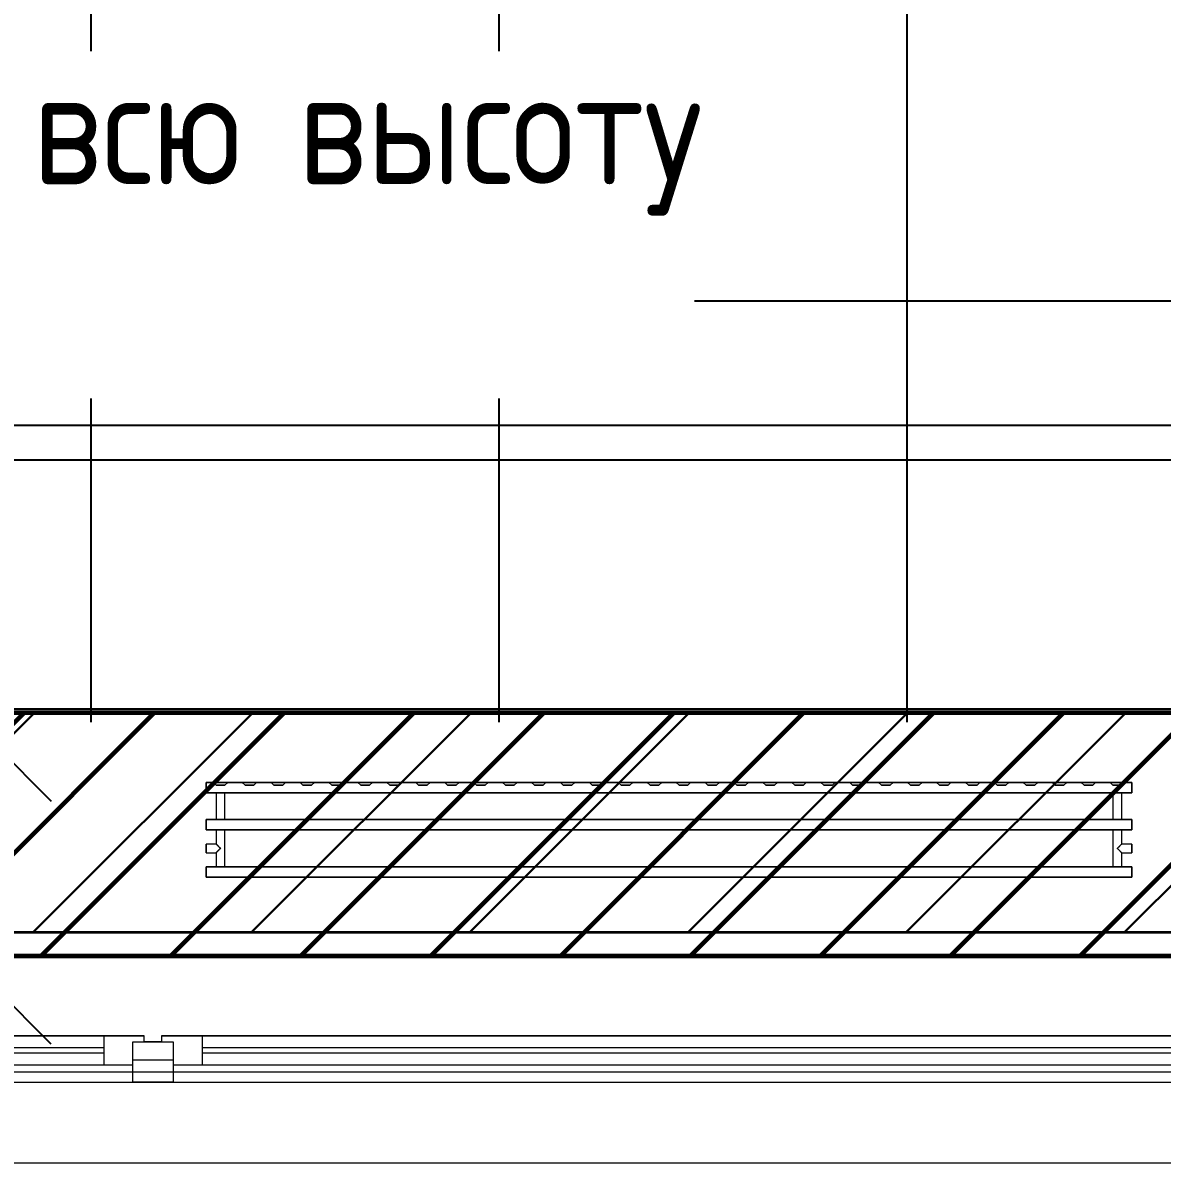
# Model space of a CAD drawing. Header units: millimetres. Extents: x -213911 to 415037, y -3642 to 107391.
# Drawn here: x 30915 to 32884, y -394 to 1576 of the extents above; entities that cross this region are included whole.
import ezdxf

# ---------------------------------------------------------------- set-up
doc = ezdxf.new("R2010")
doc.units = ezdxf.units.MM
for name, color, linetype, lineweight in [('1)CF2', 3, 'Continuous', 30), ('5.5) Перег WD5', 3, 'Continuous', 40), ('7.7) CF4 монтаж НЗ', 134, 'Continuous', 60), ('A-GLAZ', 7, 'Continuous', 9), ('A-GLAZ-1', 7, 'Continuous', 5), ('A-WALL', 7, 'Continuous', 5), ('I-WALL', 7, 'Continuous', 5)]:
    doc.layers.add(name, color=color, linetype=linetype, lineweight=lineweight)
doc.layers.add('3) CF4 монтаж', color=104, linetype='Continuous')
doc.layers.add('M-EQPM-1', color=7, linetype='Continuous', lineweight=9, true_color=0xb2b2b2)
doc.styles.add('GOST Common_1', font='', dxfattribs={"width": 0.9, "height": 250})
doc.styles.add('ISOCPEUR_1', font='isocpeur.ttf', dxfattribs={"height": 350})
doc.styles.add('ISOCPEUR_4', font='isocpeur.ttf', dxfattribs={"width": 0.9, "height": 1000})
doc.styles.get('GOST Common_1').set_extended_font_data('GOST Common')
doc.dimstyles.new('ISO-2_0_0_9К_Средний_округл2', dxfattribs={"dimscale": 304.8, "dimtxt": 199.196235, "dimasz": 0.492126, "dimexe": 0.393701, "dimexo": 0, "dimgap": 0, "dimtad": 1, "dimdec": 0, "dimrnd": 10, "dimzin": 0, "dimdsep": 46, "dimtxsty": 'ISOCPEUR_1', "dimblk1": 'OBLIQUE', "dimblk2": 'OBLIQUE', "dimsah": 1, "dimcen": 0.09, "dimdle": 0.393701, "dimazin": 0, "dimtfac": 1, "dimtdec": 4, "dimtix": 1, "dimtmove": 0, "dimatfit": 3, "dimfxl": 1, "dimtvp": 1, "dimtolj": 1, "dimtzin": 0, "dimarcsym": 2})
doc.dimstyles.new('ISO-2_0_0_9К_Средний_округл2_1', dxfattribs={"dimscale": 304.8, "dimtxt": 995.981176, "dimasz": 2.46063, "dimexe": 1.968504, "dimexo": 0, "dimgap": 0, "dimtad": 1, "dimdec": 0, "dimrnd": 10, "dimzin": 0, "dimdsep": 46, "dimtxsty": 'ISOCPEUR_4', "dimblk1": 'OBLIQUE', "dimblk2": 'OBLIQUE', "dimsah": 1, "dimcen": 0.09, "dimdle": 1.968504, "dimazin": 0, "dimtfac": 1, "dimtdec": 4, "dimtix": 1, "dimtmove": 0, "dimatfit": 3, "dimfxl": 1, "dimtvp": 1, "dimtolj": 1, "dimtzin": 0, "dimarcsym": 2})

# ---------------------------------------------------------------- blocks, each defined once
blk = doc.blocks.new('120_Окно_СКБ_2Ст - 120_Окно_СКБ_2Ст 2800х2500_створка_-22445922-Объем проектирования 1 этажа')
at = {"layer": 'A-GLAZ'}
for p, q in [((-1400, -127), (-1400, -57)), ((-1400, -57), (-1330, -57)), ((-1330, -57), (-1330, -127)), ((500, -127), (500, -57)), ((500, -57), (570, -57)), ((570, -57), (570, -127)), ((1330, -127), (1330, -57)), ((1330, -57), (1400, -57)), ((1400, -57), (1400, -127)), ((500, -87), (-1330, -87)), ((-1330, -87), (-1330, -127)), ((-1280, -137), (-1280, -87)), ((450, -137), (450, -87)), ((500, -127), (500, -87)), ((1330, -87), (570, -87)), ((570, -87), (570, -127)), ((620, -137), (620, -87)), ((1280, -137), (1280, -87)), ((1330, -127), (1330, -87)), ((-1330, -127), (-1400, -127)), ((-1330, -127), (-1350, -127)), ((-1350, -127), (-1350, -137)), ((-1350, -137), (520, -137)), ((520, -137), (-1350, -137)), ((570, -127), (500, -127)), ((520, -127), (500, -127)), ((520, -137), (520, -127)), ((570, -127), (550, -127)), ((550, -127), (550, -137)), ((550, -137), (1350, -137)), ((1350, -137), (550, -137)), ((1400, -127), (1330, -127)), ((1350, -127), (1330, -127)), ((1350, -137), (1350, -127))]:
    blk.add_line(p, q, dxfattribs=at)
at = {"layer": 'A-GLAZ-1'}
for p, q in [((1400, -57), (-1400, -57)), ((-1280, -107), (450, -107)), ((450, -117), (-1280, -117)), ((620, -107), (1280, -107)), ((1280, -117), (620, -117)), ((-1380, -127), (-1350, -127)), ((520, -127), (550, -127)), ((1350, -127), (1380, -127))]:
    blk.add_line(p, q, dxfattribs=at)
blk = doc.blocks.new('radiator_prado_classic_z_tip_30_po exemplyaru - Classic Z Тип 30-500-V216-Объем проектирования 1 этажа')
at = {"layer": 'M-EQPM-1'}
for p, q in [((0, 228), (0, 210)), ((1600, 228), (0, 228)), ((0, 210), (0, 228)), ((0, 228), (12.5, 228)), ((12.5, 228), (37.5, 228)), ((37.5, 228), (12.5, 228)), ((12.5, 228), (37.5, 228)), ((12.5, 228), (17.5, 223)), ((12.5, 228), (17.5, 223)), ((32.5, 223), (17.5, 223)), ((17.5, 223), (32.5, 223)), ((32.5, 223), (37.5, 228)), ((37.5, 228), (32.5, 223)), ((37.5, 228), (62.5, 228)), ((62.5, 228), (87.5, 228)), ((87.5, 228), (62.5, 228)), ((62.5, 228), (87.5, 228)), ((62.5, 228), (67.5, 223)), ((62.5, 228), (67.5, 223)), ((82.5, 223), (67.5, 223)), ((67.5, 223), (82.5, 223)), ((82.5, 223), (87.5, 228)), ((87.5, 228), (82.5, 223)), ((87.5, 228), (112.5, 228)), ((112.5, 228), (137.5, 228)), ((137.5, 228), (112.5, 228)), ((112.5, 228), (137.5, 228)), ((112.5, 228), (117.5, 223)), ((112.5, 228), (117.5, 223)), ((132.5, 223), (117.5, 223)), ((117.5, 223), (132.5, 223)), ((132.5, 223), (137.5, 228)), ((137.5, 228), (132.5, 223)), ((137.5, 228), (162.5, 228)), ((162.5, 228), (187.5, 228)), ((187.5, 228), (162.5, 228)), ((162.5, 228), (187.5, 228)), ((162.5, 228), (167.5, 223)), ((162.5, 228), (167.5, 223)), ((182.5, 223), (167.5, 223)), ((167.5, 223), (182.5, 223)), ((182.5, 223), (187.5, 228)), ((187.5, 228), (182.5, 223)), ((187.5, 228), (212.5, 228)), ((212.5, 228), (237.5, 228)), ((237.5, 228), (212.5, 228)), ((212.5, 228), (237.5, 228)), ((212.5, 228), (217.5, 223)), ((212.5, 228), (217.5, 223)), ((232.5, 223), (217.5, 223)), ((217.5, 223), (232.5, 223)), ((232.5, 223), (237.5, 228)), ((237.5, 228), (232.5, 223)), ((237.5, 228), (262.5, 228)), ((262.5, 228), (287.5, 228)), ((287.5, 228), (262.5, 228)), ((262.5, 228), (287.5, 228)), ((262.5, 228), (267.5, 223)), ((262.5, 228), (267.5, 223)), ((282.5, 223), (267.5, 223)), ((267.5, 223), (282.5, 223)), ((282.5, 223), (287.5, 228)), ((287.5, 228), (282.5, 223)), ((287.5, 228), (312.5, 228)), ((312.5, 228), (337.5, 228)), ((337.5, 228), (312.5, 228)), ((312.5, 228), (337.5, 228)), ((312.5, 228), (317.5, 223)), ((312.5, 228), (317.5, 223)), ((332.5, 223), (317.5, 223)), ((317.5, 223), (332.5, 223)), ((332.5, 223), (337.5, 228)), ((337.5, 228), (332.5, 223)), ((337.5, 228), (362.5, 228)), ((362.5, 228), (387.5, 228)), ((387.5, 228), (362.5, 228)), ((362.5, 228), (387.5, 228)), ((362.5, 228), (367.5, 223)), ((362.5, 228), (367.5, 223)), ((382.5, 223), (367.5, 223)), ((367.5, 223), (382.5, 223)), ((382.5, 223), (387.5, 228)), ((387.5, 228), (382.5, 223)), ((387.5, 228), (412.5, 228)), ((412.5, 228), (437.5, 228)), ((437.5, 228), (412.5, 228)), ((412.5, 228), (437.5, 228)), ((412.5, 228), (417.5, 223)), ((412.5, 228), (417.5, 223)), ((432.5, 223), (417.5, 223)), ((417.5, 223), (432.5, 223)), ((432.5, 223), (437.5, 228)), ((437.5, 228), (432.5, 223)), ((437.5, 228), (462.5, 228)), ((462.5, 228), (487.5, 228)), ((487.5, 228), (462.5, 228)), ((462.5, 228), (487.5, 228)), ((462.5, 228), (467.5, 223)), ((462.5, 228), (467.5, 223)), ((482.5, 223), (467.5, 223)), ((467.5, 223), (482.5, 223)), ((482.5, 223), (487.5, 228)), ((487.5, 228), (482.5, 223)), ((488, 228), (512.5, 228)), ((512.5, 228), (537.5, 228)), ((537.5, 228), (512.5, 228)), ((512.5, 228), (537.5, 228)), ((512.5, 228), (517.5, 223)), ((512.5, 228), (517.5, 223)), ((532.5, 223), (517.5, 223)), ((517.5, 223), (532.5, 223)), ((532.5, 223), (537.5, 228)), ((537.5, 228), (532.5, 223)), ((537.5, 228), (562.5, 228)), ((562.5, 228), (587.5, 228)), ((587.5, 228), (562.5, 228)), ((562.5, 228), (587.5, 228)), ((562.5, 228), (567.5, 223)), ((562.5, 228), (567.5, 223)), ((582.5, 223), (567.5, 223)), ((567.5, 223), (582.5, 223)), ((582.5, 223), (587.5, 228)), ((587.5, 228), (582.5, 223)), ((587.5, 228), (612.5, 228)), ((612.5, 228), (637.5, 228)), ((637.5, 228), (612.5, 228)), ((612.5, 228), (637.5, 228)), ((612.5, 228), (617.5, 223)), ((612.5, 228), (617.5, 223)), ((632.5, 223), (617.5, 223)), ((617.5, 223), (632.5, 223)), ((632.5, 223), (637.5, 228)), ((637.5, 228), (632.5, 223)), ((637.5, 228), (662.5, 228)), ((662.5, 228), (687.5, 228)), ((687.5, 228), (662.5, 228)), ((662.5, 228), (687.5, 228)), ((662.5, 228), (667.5, 223)), ((662.5, 228), (667.5, 223)), ((682.5, 223), (667.5, 223)), ((667.5, 223), (682.5, 223)), ((682.5, 223), (687.5, 228)), ((687.5, 228), (682.5, 223)), ((687.5, 228), (712.5, 228)), ((712.5, 228), (737.5, 228)), ((737.5, 228), (712.5, 228)), ((712.5, 228), (737.5, 228)), ((712.5, 228), (717.5, 223)), ((712.5, 228), (717.5, 223)), ((732.5, 223), (717.5, 223)), ((717.5, 223), (732.5, 223)), ((732.5, 223), (737.5, 228)), ((737.5, 228), (732.5, 223)), ((737.5, 228), (762.5, 228)), ((762.5, 228), (787.5, 228)), ((787.5, 228), (762.5, 228)), ((762.5, 228), (787.5, 228)), ((762.5, 228), (767.5, 223)), ((762.5, 228), (767.5, 223)), ((782.5, 223), (767.5, 223)), ((767.5, 223), (782.5, 223)), ((782.5, 223), (787.5, 228)), ((787.5, 228), (782.5, 223)), ((787.5, 228), (812.5, 228)), ((812.5, 228), (837.5, 228)), ((837.5, 228), (812.5, 228)), ((812.5, 228), (837.5, 228)), ((812.5, 228), (817.5, 223)), ((812.5, 228), (817.5, 223)), ((832.5, 223), (817.5, 223)), ((817.5, 223), (832.5, 223)), ((832.5, 223), (837.5, 228)), ((837.5, 228), (832.5, 223)), ((837.5, 228), (862.5, 228)), ((862.5, 228), (887.5, 228)), ((887.5, 228), (862.5, 228)), ((862.5, 228), (887.5, 228)), ((862.5, 228), (867.5, 223)), ((862.5, 228), (867.5, 223)), ((882.5, 223), (867.5, 223)), ((867.5, 223), (882.5, 223)), ((882.5, 223), (887.5, 228)), ((887.5, 228), (882.5, 223)), ((887.5, 228), (912.5, 228)), ((912.5, 228), (937.5, 228)), ((937.5, 228), (912.5, 228)), ((912.5, 228), (937.5, 228)), ((912.5, 228), (917.5, 223)), ((912.5, 228), (917.5, 223)), ((932.5, 223), (917.5, 223)), ((917.5, 223), (932.5, 223)), ((932.5, 223), (937.5, 228)), ((937.5, 228), (932.5, 223)), ((937.5, 228), (962.5, 228)), ((962.5, 228), (987.5, 228)), ((987.5, 228), (962.5, 228)), ((962.5, 228), (987.5, 228)), ((962.5, 228), (967.5, 223)), ((962.5, 228), (967.5, 223)), ((982.5, 223), (967.5, 223)), ((967.5, 223), (982.5, 223)), ((982.5, 223), (987.5, 228)), ((987.5, 228), (982.5, 223)), ((987.5, 228), (1012.5, 228)), ((1012.5, 228), (1037.5, 228)), ((1037.5, 228), (1012.5, 228)), ((1012.5, 228), (1037.5, 228)), ((1012.5, 228), (1017.5, 223)), ((1012.5, 228), (1017.5, 223)), ((1032.5, 223), (1017.5, 223)), ((1017.5, 223), (1032.5, 223)), ((1032.5, 223), (1037.5, 228)), ((1037.5, 228), (1032.5, 223)), ((1037.5, 228), (1062.5, 228)), ((1062.5, 228), (1087.5, 228)), ((1087.5, 228), (1062.5, 228)), ((1062.5, 228), (1087.5, 228)), ((1062.5, 228), (1067.5, 223)), ((1062.5, 228), (1067.5, 223)), ((1082.5, 223), (1067.5, 223)), ((1067.5, 223), (1082.5, 223)), ((1082.5, 223), (1087.5, 228)), ((1087.5, 228), (1082.5, 223)), ((1087.5, 228), (1112.5, 228)), ((1112.5, 228), (1137.5, 228)), ((1137.5, 228), (1112.5, 228)), ((1112.5, 228), (1137.5, 228)), ((1112.5, 228), (1117.5, 223)), ((1112.5, 228), (1117.5, 223)), ((1132.5, 223), (1117.5, 223)), ((1117.5, 223), (1132.5, 223)), ((1132.5, 223), (1137.5, 228)), ((1137.5, 228), (1132.5, 223)), ((1137.5, 228), (1162.5, 228)), ((1162.5, 228), (1187.5, 228)), ((1187.5, 228), (1162.5, 228)), ((1162.5, 228), (1187.5, 228)), ((1162.5, 228), (1167.5, 223)), ((1162.5, 228), (1167.5, 223)), ((1182.5, 223), (1167.5, 223)), ((1167.5, 223), (1182.5, 223)), ((1182.5, 223), (1187.5, 228)), ((1187.5, 228), (1182.5, 223)), ((1187.5, 228), (1212.5, 228)), ((1212.5, 228), (1237.5, 228)), ((1237.5, 228), (1212.5, 228)), ((1212.5, 228), (1237.5, 228)), ((1212.5, 228), (1217.5, 223)), ((1212.5, 228), (1217.5, 223)), ((1232.5, 223), (1217.5, 223)), ((1217.5, 223), (1232.5, 223)), ((1232.5, 223), (1237.5, 228)), ((1237.5, 228), (1232.5, 223)), ((1237.5, 228), (1262.5, 228)), ((1262.5, 228), (1287.5, 228)), ((1287.5, 228), (1262.5, 228)), ((1262.5, 228), (1287.5, 228)), ((1262.5, 228), (1267.5, 223)), ((1262.5, 228), (1267.5, 223)), ((1282.5, 223), (1267.5, 223)), ((1267.5, 223), (1282.5, 223)), ((1282.5, 223), (1287.5, 228)), ((1287.5, 228), (1282.5, 223)), ((1287.5, 228), (1312.5, 228)), ((1312.5, 228), (1337.5, 228)), ((1337.5, 228), (1312.5, 228)), ((1312.5, 228), (1337.5, 228)), ((1312.5, 228), (1317.5, 223)), ((1312.5, 228), (1317.5, 223)), ((1332.5, 223), (1317.5, 223)), ((1317.5, 223), (1332.5, 223)), ((1332.5, 223), (1337.5, 228)), ((1337.5, 228), (1332.5, 223)), ((1337.5, 228), (1362.5, 228)), ((1362.5, 228), (1387.5, 228)), ((1387.5, 228), (1362.5, 228)), ((1362.5, 228), (1387.5, 228)), ((1362.5, 228), (1367.5, 223)), ((1362.5, 228), (1367.5, 223)), ((1382.5, 223), (1367.5, 223)), ((1367.5, 223), (1382.5, 223)), ((1382.5, 223), (1387.5, 228)), ((1387.5, 228), (1382.5, 223)), ((1387.5, 228), (1412.5, 228)), ((1412.5, 228), (1437.5, 228)), ((1437.5, 228), (1412.5, 228)), ((1412.5, 228), (1437.5, 228)), ((1412.5, 228), (1417.5, 223)), ((1412.5, 228), (1417.5, 223)), ((1432.5, 223), (1417.5, 223)), ((1417.5, 223), (1432.5, 223)), ((1432.5, 223), (1437.5, 228)), ((1437.5, 228), (1432.5, 223)), ((1437.5, 228), (1462.5, 228)), ((1462.5, 228), (1487.5, 228)), ((1487.5, 228), (1462.5, 228)), ((1462.5, 228), (1487.5, 228)), ((1462.5, 228), (1467.5, 223)), ((1462.5, 228), (1467.5, 223)), ((1482.5, 223), (1467.5, 223)), ((1467.5, 223), (1482.5, 223)), ((1482.5, 223), (1487.5, 228)), ((1487.5, 228), (1482.5, 223)), ((1487.5, 228), (1512.5, 228)), ((1512.5, 228), (1537.5, 228)), ((1537.5, 228), (1512.5, 228)), ((1512.5, 228), (1537.5, 228)), ((1512.5, 228), (1517.5, 223)), ((1512.5, 228), (1517.5, 223)), ((1532.5, 223), (1517.5, 223)), ((1517.5, 223), (1532.5, 223)), ((1532.5, 223), (1537.5, 228)), ((1537.5, 228), (1532.5, 223)), ((1537.5, 228), (1562.5, 228)), ((1562.5, 228), (1587.5, 228)), ((1587.5, 228), (1562.5, 228)), ((1562.5, 228), (1587.5, 228)), ((1562.5, 228), (1567.5, 223)), ((1562.5, 228), (1567.5, 223)), ((1582.5, 223), (1567.5, 223)), ((1567.5, 223), (1582.5, 223)), ((1582.5, 223), (1587.5, 228)), ((1587.5, 228), (1582.5, 223)), ((1587.5, 228), (1600, 228)), ((1600, 210), (1600, 228)), ((1600, 228), (1600, 210)), ((0, 210), (1600, 210)), ((17.8, 210), (0, 210)), ((17.5, 210), (17.5, 164)), ((17.5, 210), (17.5, 164)), ((17.8, 210), (17.5, 210)), ((17.5, 210), (17.8, 210)), ((17.8, 210), (17.5, 210)), ((17.5, 210), (32.5, 210)), ((32.2, 210), (17.8, 210)), ((17.8, 210), (32.2, 210)), ((32.2, 210), (17.8, 210)), ((32.5, 210), (32.2, 210)), ((32.2, 210), (32.5, 210)), ((32.5, 210), (32.2, 210)), ((1567.8, 210), (32.2, 210)), ((32.5, 164), (32.5, 210)), ((32.5, 164), (32.5, 210)), ((1567.5, 210), (1567.5, 164)), ((1567.5, 210), (1567.5, 164)), ((1567.8, 210), (1567.5, 210)), ((1567.5, 210), (1582.5, 210)), ((1567.8, 210), (1567.5, 210)), ((1567.5, 210), (1567.8, 210)), ((1582.2, 210), (1567.8, 210)), ((1582.2, 210), (1567.8, 210)), ((1567.8, 210), (1582.2, 210)), ((1582.5, 210), (1582.2, 210)), ((1582.5, 210), (1582.2, 210)), ((1582.2, 210), (1582.5, 210)), ((1600, 210), (1582.2, 210)), ((1582.5, 164), (1582.5, 210)), ((1582.5, 164), (1582.5, 210)), ((1600, 164), (0, 164)), ((0, 164), (0, 146)), ((0, 146), (0, 164)), ((0, 164), (17.8, 164)), ((17.8, 164), (17.5, 164)), ((17.5, 164), (17.8, 164)), ((17.8, 164), (17.5, 164)), ((17.5, 164), (32.5, 164)), ((32.2, 164), (17.8, 164)), ((17.8, 164), (32.2, 164)), ((32.2, 164), (17.8, 164)), ((32.5, 164), (32.2, 164)), ((32.2, 164), (32.5, 164)), ((32.5, 164), (32.2, 164)), ((32.2, 164), (1567.8, 164)), ((1567.8, 164), (1567.5, 164)), ((1567.5, 164), (1582.5, 164)), ((1567.8, 164), (1567.5, 164)), ((1567.5, 164), (1567.8, 164)), ((1582.2, 164), (1567.8, 164)), ((1582.2, 164), (1567.8, 164)), ((1567.8, 164), (1582.2, 164)), ((1582.5, 164), (1582.2, 164)), ((1582.5, 164), (1582.2, 164)), ((1582.2, 164), (1582.5, 164)), ((1582.2, 164), (1600, 164)), ((1600, 146), (1600, 164)), ((1600, 164), (1600, 146)), ((0, 146), (1600, 146)), ((18.5, 146), (0, 146)), ((17.5, 146), (17.5, 121.5)), ((17.5, 146), (17.5, 121.5)), ((17.5, 146), (18.5, 146)), ((18.5, 146), (17.5, 146)), ((17.5, 146), (18.5, 146)), ((32.5, 146), (17.5, 146)), ((18.5, 146), (32.2, 146)), ((32.2, 146), (18.5, 146)), ((18.5, 146), (32.2, 146)), ((32.2, 146), (32.5, 146)), ((32.5, 146), (32.2, 146)), ((32.2, 146), (32.5, 146)), ((1567.8, 146), (32.2, 146)), ((32.5, 82), (32.5, 146)), ((32.5, 82), (32.5, 146)), ((1567.5, 146), (1567.5, 82)), ((1567.5, 146), (1567.5, 82)), ((1567.5, 146), (1567.8, 146)), ((1582.5, 146), (1567.5, 146)), ((1567.5, 146), (1567.8, 146)), ((1567.8, 146), (1567.5, 146)), ((1567.8, 146), (1581.5, 146)), ((1567.8, 146), (1581.5, 146)), ((1581.5, 146), (1567.8, 146)), ((1581.5, 146), (1582.5, 146)), ((1581.5, 146), (1582.5, 146)), ((1582.5, 146), (1581.5, 146)), ((1600, 146), (1581.5, 146)), ((1582.5, 121.5), (1582.5, 146)), ((1582.5, 121.5), (1582.5, 146)), ((17.5, 121.5), (0, 121.5)), ((17.5, 121.5), (0, 121.5)), ((0, 121.5), (0, 120.5)), ((0, 106.5), (0, 121.5)), ((0, 120.5), (0, 107.5)), ((0, 120.5), (0, 119.3)), ((0, 114), (0, 120.5)), ((0, 120.5), (0, 120.5)), ((0, 119.3), (0, 117.8)), ((1600, 121.5), (1582.5, 121.5)), ((1600, 121.5), (1582.5, 121.5)), ((1600, 121.5), (1600, 106.5)), ((1600, 120.5), (1600, 121.5)), ((1600, 121.5), (1600, 120.5)), ((1600, 120.5), (1600, 121.5)), ((1600, 107.5), (1600, 120.5)), ((1600, 120.5), (1600, 107.5)), ((1600, 107.5), (1600, 120.5)), ((0, 117.8), (0, 114)), ((0, 114), (0, 110.3)), ((0, 107.5), (0, 114)), ((0, 110.3), (0, 108.7)), ((0, 108.7), (0, 107.5)), ((0, 107.5), (0, 106.5)), ((0, 107.5), (0, 107.5)), ((0, 106.5), (17.5, 106.5)), ((0, 106.5), (17.5, 106.5)), ((17.5, 106.5), (17.5, 82)), ((17.5, 106.5), (17.5, 82)), ((1582.5, 82), (1582.5, 106.5)), ((1582.5, 106.5), (1600, 106.5)), ((1582.5, 82), (1582.5, 106.5)), ((1582.5, 106.5), (1600, 106.5)), ((1600, 106.5), (1600, 107.5)), ((1600, 107.5), (1600, 106.5)), ((1600, 106.5), (1600, 107.5)), ((1600, 82), (0, 82)), ((0, 82), (0, 64)), ((0, 64), (0, 82)), ((0, 82), (18.5, 82)), ((17.8, 82), (17.5, 82)), ((17.5, 82), (17.8, 82)), ((18.5, 82), (17.5, 82)), ((17.5, 82), (32.5, 82)), ((18.5, 82), (17.8, 82)), ((17.8, 82), (18.5, 82)), ((32.2, 82), (18.5, 82)), ((18.5, 82), (32.2, 82)), ((32.2, 82), (18.5, 82)), ((32.5, 82), (32.2, 82)), ((32.2, 82), (32.5, 82)), ((32.5, 82), (32.2, 82)), ((32.2, 82), (1567.8, 82)), ((1567.8, 82), (1567.5, 82)), ((1567.5, 82), (1582.5, 82)), ((1567.8, 82), (1567.5, 82)), ((1567.5, 82), (1567.8, 82)), ((1581.5, 82), (1567.8, 82)), ((1581.5, 82), (1567.8, 82)), ((1567.8, 82), (1581.5, 82)), ((1582.5, 82), (1581.5, 82)), ((1582.5, 82), (1581.5, 82)), ((1581.5, 82), (1582.5, 82)), ((1581.5, 82), (1600, 82)), ((1600, 64), (1600, 82)), ((1600, 82), (1600, 64)), ((1600, 64), (0, 64)), ((0, 64), (1600, 64))]:
    blk.add_line(p, q, dxfattribs=at)
for points, knots in [([(18.5, 120.5), (18.4, 120.6), (18.3, 120.7), (18.1, 120.9), (17.9, 121.1), (17.8, 121.2), (17.7, 121.3), (17.5, 121.5), (17.5, 121.5), (17.5, 121.5)], [0.7142857, 0.7142857, 0.7142857, 0.7142857, 0.75, 0.7857143, 0.8214286, 0.8571429, 0.8928571, 0.9285714, 1, 1, 1, 1]), ([(17.5, 121.5), (17.5, 121.5), (17.5, 121.5), (17.7, 121.3), (17.8, 121.2), (17.9, 121.1), (18.1, 120.9), (18.3, 120.7), (18.4, 120.6), (18.5, 120.5)], [0, 0, 0, 0, 0.0714286, 0.1071429, 0.1428571, 0.1785714, 0.2142857, 0.25, 0.2857143, 0.2857143, 0.2857143, 0.2857143]), ([(17.5, 121.5), (17.5, 121.5), (17.5, 121.5), (17.7, 121.3), (17.8, 121.2), (17.9, 121.1), (18.1, 120.9), (18.3, 120.7), (18.4, 120.6), (18.5, 120.5)], [0, 0, 0, 0, 0.0714286, 0.1071429, 0.1428571, 0.1785714, 0.2142857, 0.25, 0.2857143, 0.2857143, 0.2857143, 0.2857143]), ([(25, 114), (24.5, 114.5), (23.6, 115.4), (22.4, 116.6), (21.6, 117.4), (21.1, 117.9), (20.8, 118.2), (20.5, 118.5), (20.2, 118.8), (19.8, 119.1), (19.6, 119.4), (19.3, 119.7), (19, 120), (18.7, 120.3), (18.5, 120.5), (18.3, 120.7), (18.1, 120.9), (17.9, 121.1), (17.8, 121.2), (17.7, 121.3), (17.5, 121.5), (17.5, 121.5), (17.5, 121.5)], [0, 0, 0, 0, 0.142857, 0.285714, 0.357143, 0.392857, 0.428571, 0.464286, 0.5, 0.535714, 0.571429, 0.607143, 0.642857, 0.678571, 0.714286, 0.75, 0.785714, 0.821429, 0.857143, 0.892857, 0.928571, 1, 1, 1, 1]), ([(22.1, 116.9), (21.9, 117.1), (21.6, 117.4), (21.1, 117.9), (20.8, 118.2), (20.5, 118.5), (20.2, 118.8), (19.9, 119.2), (19.7, 119.3), (19.6, 119.4)], [0.2857143, 0.2857143, 0.2857143, 0.2857143, 0.3571429, 0.3928571, 0.4285714, 0.4642857, 0.5, 0.5357143, 0.5714286, 0.5714286, 0.5714286, 0.5714286]), ([(19.6, 119.4), (19.7, 119.3), (19.9, 119.2), (20.3, 118.7), (20.7, 118.3), (21.1, 117.9), (21.6, 117.4), (21.9, 117.1), (22.1, 116.9)], [0.4285714, 0.4285714, 0.4285714, 0.4285714, 0.4642857, 0.5, 0.5714286, 0.6071429, 0.6428571, 0.7142857, 0.7142857, 0.7142857, 0.7142857]), ([(19.6, 119.4), (19.7, 119.3), (19.8, 119.1), (20.3, 118.7), (20.7, 118.3), (21.1, 117.9), (21.6, 117.4), (21.9, 117.1), (22.1, 116.9)], [0.4285714, 0.4285714, 0.4285714, 0.4285714, 0.4642857, 0.5, 0.5714286, 0.6071429, 0.6428571, 0.7142857, 0.7142857, 0.7142857, 0.7142857]), ([(1575, 114), (1575.5, 114.5), (1576.4, 115.4), (1577.6, 116.6), (1578.4, 117.4), (1578.9, 117.9), (1579.2, 118.2), (1579.5, 118.5), (1579.8, 118.8), (1580.1, 119.2), (1580.4, 119.4), (1580.7, 119.7), (1581, 120), (1581.3, 120.3), (1581.5, 120.5), (1581.7, 120.7), (1581.9, 120.9), (1582.1, 121.1), (1582.2, 121.2), (1582.3, 121.3), (1582.5, 121.5), (1582.5, 121.5), (1582.5, 121.5)], [0, 0, 0, 0, 0.142857, 0.285714, 0.357143, 0.392857, 0.428571, 0.464286, 0.5, 0.535714, 0.571429, 0.607143, 0.642857, 0.678571, 0.714286, 0.75, 0.785714, 0.821429, 0.857143, 0.892857, 0.928571, 1, 1, 1, 1]), ([(1580.4, 119.4), (1580.3, 119.3), (1580.1, 119.2), (1579.7, 118.7), (1579.3, 118.3), (1578.9, 117.9), (1578.4, 117.4), (1578.1, 117.1), (1577.9, 116.9)], [0.4285714, 0.4285714, 0.4285714, 0.4285714, 0.4642857, 0.5, 0.5714286, 0.6071429, 0.6428571, 0.7142857, 0.7142857, 0.7142857, 0.7142857]), ([(1580.4, 119.4), (1580.3, 119.3), (1580.1, 119.2), (1579.7, 118.7), (1579.3, 118.3), (1578.9, 117.9), (1578.4, 117.4), (1578.1, 117.1), (1577.9, 116.9)], [0.4285714, 0.4285714, 0.4285714, 0.4285714, 0.4642857, 0.5, 0.5714286, 0.6071429, 0.6428571, 0.7142857, 0.7142857, 0.7142857, 0.7142857]), ([(1577.9, 116.9), (1578.1, 117.1), (1578.4, 117.4), (1578.9, 117.9), (1579.2, 118.2), (1579.5, 118.5), (1579.8, 118.8), (1580.1, 119.2), (1580.3, 119.3), (1580.4, 119.4)], [0.2857143, 0.2857143, 0.2857143, 0.2857143, 0.3571429, 0.3928571, 0.4285714, 0.4642857, 0.5, 0.5357143, 0.5714286, 0.5714286, 0.5714286, 0.5714286]), ([(1582.5, 121.5), (1582.5, 121.5), (1582.5, 121.5), (1582.3, 121.3), (1582.2, 121.2), (1582.1, 121.1), (1581.9, 120.9), (1581.7, 120.7), (1581.6, 120.6), (1581.5, 120.5)], [0, 0, 0, 0, 0.0714286, 0.1071429, 0.1428571, 0.1785714, 0.2142857, 0.25, 0.2857143, 0.2857143, 0.2857143, 0.2857143]), ([(1582.5, 121.5), (1582.5, 121.5), (1582.5, 121.5), (1582.3, 121.3), (1582.2, 121.2), (1582.1, 121.1), (1581.9, 120.9), (1581.7, 120.7), (1581.6, 120.6), (1581.5, 120.5)], [0, 0, 0, 0, 0.0714286, 0.1071429, 0.1428571, 0.1785714, 0.2142857, 0.25, 0.2857143, 0.2857143, 0.2857143, 0.2857143]), ([(1581.5, 120.5), (1581.6, 120.6), (1581.7, 120.7), (1581.9, 120.9), (1582.1, 121.1), (1582.2, 121.2), (1582.3, 121.3), (1582.5, 121.5), (1582.5, 121.5), (1582.5, 121.5)], [0.7142857, 0.7142857, 0.7142857, 0.7142857, 0.75, 0.7857143, 0.8214286, 0.8571429, 0.8928571, 0.9285714, 1, 1, 1, 1]), ([(17.5, 106.5), (17.5, 106.5), (17.5, 106.5), (17.7, 106.7), (17.8, 106.8), (17.9, 106.9), (18.1, 107.1), (18.3, 107.3), (18.5, 107.5), (18.7, 107.7), (19, 108), (19.3, 108.3), (19.6, 108.6), (19.8, 108.9), (20.3, 109.3), (20.7, 109.7), (21.1, 110.1), (21.6, 110.6), (22.4, 111.4), (23.6, 112.6), (24.5, 113.5), (25, 114)], [0, 0, 0, 0, 0.071429, 0.107143, 0.142857, 0.178571, 0.214286, 0.25, 0.285714, 0.321429, 0.357143, 0.392857, 0.428571, 0.464286, 0.5, 0.571429, 0.607143, 0.642857, 0.714286, 0.857143, 1, 1, 1, 1]), ([(17.5, 106.5), (17.5, 106.5), (17.5, 106.5), (17.7, 106.7), (17.8, 106.8), (17.9, 106.9), (18.1, 107.1), (18.3, 107.3), (18.4, 107.4), (18.5, 107.5)], [0, 0, 0, 0, 0.0714286, 0.1071429, 0.1428571, 0.1785714, 0.2142857, 0.25, 0.2857143, 0.2857143, 0.2857143, 0.2857143]), ([(18.5, 107.5), (18.4, 107.4), (18.3, 107.3), (18.1, 107.1), (17.9, 106.9), (17.8, 106.8), (17.7, 106.7), (17.5, 106.5), (17.5, 106.5), (17.5, 106.5)], [0.7142857, 0.7142857, 0.7142857, 0.7142857, 0.75, 0.7857143, 0.8214286, 0.8571429, 0.8928571, 0.9285714, 1, 1, 1, 1]), ([(18.5, 107.5), (18.4, 107.4), (18.3, 107.3), (18.1, 107.1), (17.9, 106.9), (17.8, 106.8), (17.7, 106.7), (17.5, 106.5), (17.5, 106.5), (17.5, 106.5)], [0.7142857, 0.7142857, 0.7142857, 0.7142857, 0.75, 0.7857143, 0.8214286, 0.8571429, 0.8928571, 0.9285714, 1, 1, 1, 1]), ([(19.6, 108.6), (19.7, 108.7), (19.9, 108.8), (20.3, 109.3), (20.7, 109.7), (21.1, 110.1), (21.6, 110.6), (21.9, 110.9), (22.1, 111.1)], [0.4285714, 0.4285714, 0.4285714, 0.4285714, 0.4642857, 0.5, 0.5714286, 0.6071429, 0.6428571, 0.7142857, 0.7142857, 0.7142857, 0.7142857]), ([(22.1, 111.1), (21.9, 110.9), (21.6, 110.6), (21.1, 110.1), (20.8, 109.8), (20.5, 109.5), (20.2, 109.2), (19.9, 108.8), (19.7, 108.7), (19.6, 108.6)], [0.2857143, 0.2857143, 0.2857143, 0.2857143, 0.3571429, 0.3928571, 0.4285714, 0.4642857, 0.5, 0.5357143, 0.5714286, 0.5714286, 0.5714286, 0.5714286]), ([(22.1, 111.1), (21.9, 110.9), (21.6, 110.6), (21.1, 110.1), (20.8, 109.8), (20.5, 109.5), (20.2, 109.2), (19.8, 108.9), (19.7, 108.7), (19.6, 108.6)], [0.2857143, 0.2857143, 0.2857143, 0.2857143, 0.3571429, 0.3928571, 0.4285714, 0.4642857, 0.5, 0.5357143, 0.5714286, 0.5714286, 0.5714286, 0.5714286]), ([(1582.5, 106.5), (1582.5, 106.5), (1582.5, 106.5), (1582.3, 106.7), (1582.2, 106.8), (1582.1, 106.9), (1581.9, 107.1), (1581.7, 107.3), (1581.5, 107.5), (1581.3, 107.7), (1581, 108), (1580.7, 108.3), (1580.4, 108.6), (1580.1, 108.8), (1579.7, 109.3), (1579.3, 109.7), (1578.9, 110.1), (1578.4, 110.6), (1577.6, 111.4), (1576.4, 112.6), (1575.5, 113.5), (1575, 114)], [0, 0, 0, 0, 0.071429, 0.107143, 0.142857, 0.178571, 0.214286, 0.25, 0.285714, 0.321429, 0.357143, 0.392857, 0.428571, 0.464286, 0.5, 0.571429, 0.607143, 0.642857, 0.714286, 0.857143, 1, 1, 1, 1]), ([(1577.9, 111.1), (1578.1, 110.9), (1578.4, 110.6), (1578.9, 110.1), (1579.2, 109.8), (1579.5, 109.5), (1579.8, 109.2), (1580.1, 108.8), (1580.3, 108.7), (1580.4, 108.6)], [0.2857143, 0.2857143, 0.2857143, 0.2857143, 0.3571429, 0.3928571, 0.4285714, 0.4642857, 0.5, 0.5357143, 0.5714286, 0.5714286, 0.5714286, 0.5714286]), ([(1577.9, 111.1), (1578.1, 110.9), (1578.4, 110.6), (1578.9, 110.1), (1579.2, 109.8), (1579.5, 109.5), (1579.8, 109.2), (1580.1, 108.8), (1580.3, 108.7), (1580.4, 108.6)], [0.2857143, 0.2857143, 0.2857143, 0.2857143, 0.3571429, 0.3928571, 0.4285714, 0.4642857, 0.5, 0.5357143, 0.5714286, 0.5714286, 0.5714286, 0.5714286]), ([(1580.4, 108.6), (1580.3, 108.7), (1580.1, 108.8), (1579.7, 109.3), (1579.3, 109.7), (1578.9, 110.1), (1578.4, 110.6), (1578.1, 110.9), (1577.9, 111.1)], [0.4285714, 0.4285714, 0.4285714, 0.4285714, 0.4642857, 0.5, 0.5714286, 0.6071429, 0.6428571, 0.7142857, 0.7142857, 0.7142857, 0.7142857]), ([(1581.5, 107.5), (1581.6, 107.4), (1581.7, 107.3), (1581.9, 107.1), (1582.1, 106.9), (1582.2, 106.8), (1582.3, 106.7), (1582.5, 106.5), (1582.5, 106.5), (1582.5, 106.5)], [0.7142857, 0.7142857, 0.7142857, 0.7142857, 0.75, 0.7857143, 0.8214286, 0.8571429, 0.8928571, 0.9285714, 1, 1, 1, 1]), ([(1581.5, 107.5), (1581.6, 107.4), (1581.7, 107.3), (1581.9, 107.1), (1582.1, 106.9), (1582.2, 106.8), (1582.3, 106.7), (1582.5, 106.5), (1582.5, 106.5), (1582.5, 106.5)], [0.7142857, 0.7142857, 0.7142857, 0.7142857, 0.75, 0.7857143, 0.8214286, 0.8571429, 0.8928571, 0.9285714, 1, 1, 1, 1]), ([(1582.5, 106.5), (1582.5, 106.5), (1582.5, 106.5), (1582.3, 106.7), (1582.2, 106.8), (1582.1, 106.9), (1581.9, 107.1), (1581.7, 107.3), (1581.6, 107.4), (1581.5, 107.5)], [0, 0, 0, 0, 0.0714286, 0.1071429, 0.1428571, 0.1785714, 0.2142857, 0.25, 0.2857143, 0.2857143, 0.2857143, 0.2857143])]:
    blk.add_open_spline(points, degree=3, knots=knots, dxfattribs=at)
for points in [[(19.6, 119.4), (19.5, 119.5), (19.3, 119.7), (19, 120), (18.7, 120.3), (18.6, 120.4), (18.5, 120.5)], [(18.5, 120.5), (18.6, 120.4), (18.7, 120.3), (19, 120), (19.3, 119.7), (19.5, 119.5), (19.6, 119.4)], [(18.5, 120.5), (18.6, 120.4), (18.7, 120.3), (19, 120), (19.3, 119.7), (19.5, 119.5), (19.6, 119.4)], [(1581.5, 120.5), (1581.4, 120.4), (1581.3, 120.3), (1581, 120), (1580.7, 119.7), (1580.5, 119.5), (1580.4, 119.4)], [(1581.5, 120.5), (1581.4, 120.4), (1581.3, 120.3), (1581, 120), (1580.7, 119.7), (1580.5, 119.5), (1580.4, 119.4)], [(1580.4, 119.4), (1580.5, 119.5), (1580.7, 119.7), (1581, 120), (1581.3, 120.3), (1581.4, 120.4), (1581.5, 120.5)], [(18.5, 107.5), (18.6, 107.6), (18.7, 107.7), (19, 108), (19.3, 108.3), (19.5, 108.5), (19.6, 108.6)], [(19.6, 108.6), (19.5, 108.5), (19.3, 108.3), (19, 108), (18.7, 107.7), (18.6, 107.6), (18.5, 107.5)], [(19.6, 108.6), (19.5, 108.5), (19.3, 108.3), (19, 108), (18.7, 107.7), (18.6, 107.6), (18.5, 107.5)], [(25, 114), (24.5, 114.5), (23.6, 115.4), (22.6, 116.4), (22.1, 116.9)], [(22.1, 116.9), (22.6, 116.4), (23.1, 115.9), (23.6, 115.4)], [(22.1, 116.9), (22.6, 116.4), (23.1, 115.9), (23.6, 115.4)], [(22.1, 111.1), (22.6, 111.6), (23.6, 112.6), (24.5, 113.5), (25, 114)], [(25, 114), (24.5, 113.5), (23.6, 112.6), (22.6, 111.6), (22.1, 111.1)], [(25, 114), (24.5, 113.5), (23.6, 112.6), (22.6, 111.6), (22.1, 111.1)], [(23.6, 115.4), (24, 115), (24.5, 114.5), (25, 114)], [(23.6, 115.4), (24, 115), (24.5, 114.5), (25, 114)], [(1577.9, 116.9), (1577.4, 116.4), (1576.4, 115.4), (1575.5, 114.5), (1575, 114)], [(1577.9, 116.9), (1577.4, 116.4), (1576.4, 115.4), (1575.5, 114.5), (1575, 114)], [(1575, 114), (1575.5, 114.5), (1576.4, 115.4), (1577.4, 116.4), (1577.9, 116.9)], [(1575, 114), (1575.5, 113.5), (1576.4, 112.6), (1577.4, 111.6), (1577.9, 111.1)], [(1575, 114), (1575.5, 113.5), (1576.4, 112.6), (1577.4, 111.6), (1577.9, 111.1)], [(1577.9, 111.1), (1577.4, 111.6), (1576.4, 112.6), (1575.5, 113.5), (1575, 114)], [(1580.4, 108.6), (1580.5, 108.5), (1580.7, 108.3), (1581, 108), (1581.3, 107.7), (1581.4, 107.6), (1581.5, 107.5)], [(1580.4, 108.6), (1580.5, 108.5), (1580.7, 108.3), (1581, 108), (1581.3, 107.7), (1581.4, 107.6), (1581.5, 107.5)], [(1581.5, 107.5), (1581.4, 107.6), (1581.3, 107.7), (1581, 108), (1580.7, 108.3), (1580.5, 108.5), (1580.4, 108.6)]]:
    blk.add_open_spline(points, degree=3, dxfattribs=at)
blk = doc.blocks.new('_Oblique')
at = {"color": 0, "linetype": 'ByBlock', "lineweight": -2}
blk.add_line((-0.5, -0.5), (0.5, 0.5), dxfattribs=at)
blk = doc.blocks.new('*D2003')
at = {"layer": '5.5) Перег WD5', "color": 0, "lineweight": -2, "transparency": 16777216}
for p, q in [((22574.7, 383.9), (22574.7, 941.3)), ((22719.7, 383.9), (22719.7, 941.3)), ((22454.7, 821.3), (22719.7, 821.3)), ((22719.7, 821.3), (69769, 821.3))]:
    blk.add_line(p, q, dxfattribs=at)
at = {"layer": 'Defpoints', "color": 0, "transparency": 16777216}
for p in [(22719.7, 821.3), (22574.7, 383.9), (22719.7, 383.9)]:
    blk.add_point(p, dxfattribs=at)
at = {"layer": '5.5) Перег WD5', "color": 0, "lineweight": -2, "transparency": 16777216, "xscale": 304.8, "yscale": 304.8, "zscale": 304.8, "rotation": 180}
blk.add_blockref('_Oblique', (22574.7, 821.3), dxfattribs=at)
at = {"layer": '5.5) Перег WD5', "color": 0, "lineweight": -2, "transparency": 16777216, "xscale": 304.8, "yscale": 304.8, "zscale": 304.8}
blk.add_blockref('_Oblique', (22719.7, 821.3), dxfattribs=at)
at = {"layer": '5.5) Перег WD5', "color": 0, "lineweight": 25, "transparency": 16777216, "insert": (69264.6, 1288), "char_height": 350, "width": 413.715, "attachment_point": 1, "line_spacing_factor": 1.149209, "style": 'ISOCPEUR_1'}
blk.add_mtext('\\A1;150', dxfattribs=at)
blk = doc.blocks.new('*D2015')
at = {"layer": '5.5) Перег WD5', "color": 0, "lineweight": -2, "transparency": 16777216}
for p, q in [((29874.4, 363.9), (29874.4, 1001.1)), ((30274.7, 859.2), (30274.7, 1001.1)), ((29754.4, 881.1), (30274.7, 881.1)), ((30274.7, 881.1), (85573, 881.1))]:
    blk.add_line(p, q, dxfattribs=at)
at = {"layer": 'Defpoints', "color": 0, "transparency": 16777216}
for p in [(30274.7, 881.1), (30274.7, 859.2), (29874.4, 363.9)]:
    blk.add_point(p, dxfattribs=at)
at = {"layer": '5.5) Перег WD5', "color": 0, "lineweight": -2, "transparency": 16777216, "xscale": 304.8, "yscale": 304.8, "zscale": 304.8, "rotation": 180}
blk.add_blockref('_Oblique', (29874.4, 881.1), dxfattribs=at)
at = {"layer": '5.5) Перег WD5', "color": 0, "lineweight": -2, "transparency": 16777216, "xscale": 304.8, "yscale": 304.8, "zscale": 304.8}
blk.add_blockref('_Oblique', (30274.7, 881.1), dxfattribs=at)
at = {"layer": '5.5) Перег WD5', "color": 0, "lineweight": 25, "transparency": 16777216, "insert": (84984, 1347.7), "char_height": 350, "width": 478.071, "attachment_point": 1, "line_spacing_factor": 1.149209, "style": 'ISOCPEUR_1'}
blk.add_mtext('\\A1;400', dxfattribs=at)
blk = doc.blocks.new('*D2016')
at = {"layer": '5.5) Перег WD5', "color": 0, "lineweight": -2, "transparency": 16777216}
for p, q in [((30811.6, 383.9), (30811.6, 688.7)), ((30294.7, 383.9), (31411.6, 383.9)), ((30811.6, 383.9), (30811.6, -36.1)), ((30274.7, -36.1), (31411.6, -36.1)), ((30811.6, -36.1), (30811.6, -340.9))]:
    blk.add_line(p, q, dxfattribs=at)
at = {"layer": 'Defpoints', "color": 0, "transparency": 16777216}
for p in [(30294.7, 383.9), (30274.7, -36.1), (30811.6, -36.1)]:
    blk.add_point(p, dxfattribs=at)
at = {"layer": '5.5) Перег WD5', "color": 0, "lineweight": -2, "transparency": 16777216, "xscale": 304.8, "yscale": 304.8, "zscale": 304.8}
for p, rotation in [((30811.6, 383.9), 270), ((30811.6, -36.1), 90)]:
    blk.add_blockref('_Oblique', p, dxfattribs=dict(at, rotation=rotation))
at = {"layer": '5.5) Перег WD5', "color": 0, "lineweight": 25, "transparency": 16777216, "insert": (30636.6, 173.9), "char_height": 350, "width": 478.071, "attachment_point": 5, "rotation": 90, "style": 'ISOCPEUR_1'}
blk.add_mtext('\\A1;420', dxfattribs=at)
blk = doc.blocks.new('*D2174')
at = {"layer": '7.7) CF4 монтаж НЗ', "color": 0, "lineweight": -2, "transparency": 16777216}
for p, q in [((20795.7, 384.9), (20795.7, 2657.4)), ((47453.7, 364.9), (47453.7, 2657.4)), ((20195.7, 2057.4), (48053.7, 2057.4))]:
    blk.add_line(p, q, dxfattribs=at)
at = {"layer": 'Defpoints', "color": 0, "transparency": 16777216}
for p in [(47453.7, 2057.4), (20795.7, 384.9), (47453.7, 364.9)]:
    blk.add_point(p, dxfattribs=at)
at = {"layer": '7.7) CF4 монтаж НЗ', "color": 0, "lineweight": -2, "transparency": 16777216, "xscale": 750, "yscale": 750, "zscale": 750, "rotation": 180}
blk.add_blockref('_Oblique', (20795.7, 2057.4), dxfattribs=at)
at = {"layer": '7.7) CF4 монтаж НЗ', "color": 0, "lineweight": -2, "transparency": 16777216, "xscale": 750, "yscale": 750, "zscale": 750}
blk.add_blockref('_Oblique', (47453.7, 2057.4), dxfattribs=at)
at = {"layer": '7.7) CF4 монтаж НЗ', "color": 0, "lineweight": 25, "transparency": 16777216, "insert": (34124.7, 2557.4), "char_height": 1000, "attachment_point": 5, "style": 'ISOCPEUR_4'}
blk.add_mtext('\\A1;26660', dxfattribs=at)

msp = doc.modelspace()

# ---------------------------------------------------------------- hatches: boundary and pattern name
at = {"layer": '1)CF2'}
h = msp.add_hatch(dxfattribs=at)
h.set_pattern_fill('ANSI31', color=256, scale=84)
h.paths.add_polyline_path([(36371.4, 384.9), (33694.7, 384.9), (33694.7, 3.9), (36371.4, 3.9)])
h.paths.add_polyline_path([(38314.7, 384.9), (36813.4, 384.9), (36813.4, 23.9), (38314.7, 23.9)])
h.paths.add_polyline_path([(38314.7, 23.9), (38034.7, 23.9), (38034.7, 283.9), (38314.7, 283.9)], flags=17)
h.paths.add_polyline_path([(33053.7, 384.9), (30295.7, 384.9), (30295.7, 4.9), (33053.7, 4.9)])
at = {"layer": '3) CF4 монтаж'}
h = msp.add_hatch(dxfattribs=at)
h.set_pattern_fill('ANSI37', color=256, scale=222, angle=45, style=0)
h.set_pattern_definition([(90, (-13372.8, -41900.36), (-704.85, 0), []), (180, (-13372.8, -41900.36), (-6e-14, -704.85), [])])
h.paths.add_polyline_path([(34057.8, 368.1), (38036.6, 368.1), (38036.6, 6897.1), (37234.7, 6897.1), (37234.7, 7527.1), (33674.7, 7527.1), (33674.7, 7127.1), (33654.7, 7127.1), (33654.7, 6327.1), (34475.5, 6327.1), (34475.5, 5727.1), (33654.7, 5727.1), (33654.7, 3927.1), (34475.5, 3927.1), (34475.5, 3327.1), (33654.7, 3327.1), (33654.7, 1527.1), (34475.5, 1527.1), (34475.5, 927.1), (33654.7, 927.1), (33654.7, 368.1), (33675.7, 368.1)])
h.paths.add_polyline_path([(31405.2, 368.1), (33054.7, 368.1), (33054.7, 7127.1), (33036, 7127.1), (33036, 7527.1), (29874.4, 7527.1), (29874.4, 7127.1), (29854.4, 7127.1), (29854.4, 6328.6), (29938.2, 6328.6), (29938.2, 6362.5), (30064.9, 6328.6), (30873.4, 6328.6), (30873.4, 5728.6), (29854.4, 5728.6), (29854.4, 368.1), (30275.7, 368.1)])
h.paths.add_polyline_path([(35676.5, 927.1), (35676.5, 1527.1), (36876.5, 1527.1), (36876.5, 927.1), (36710.3, 927.1)])
h.paths.add_polyline_path([(30875.5, 927.1), (30875.5, 1527.1), (32075.5, 1527.1), (32075.5, 927.1), (31405.2, 927.1)])
h.paths.add_polyline_path([(36876.5, 3327.1), (35676.5, 3327.1), (35676.5, 3927.1), (36876.5, 3927.1), (36876.5, 3536.8)])
h.paths.add_polyline_path([(32075.5, 3327.1), (30875.5, 3327.1), (30875.5, 3927.1), (32075.5, 3927.1), (32075.5, 3536.8)])
h.paths.add_polyline_path([(36876.5, 5727.1), (35676.5, 5727.1), (35676.5, 6327.1), (36876.5, 6327.1)])
h.paths.add_polyline_path([(30875.5, 5727.1), (30875.5, 6327.1), (32075.5, 6327.1), (32075.5, 5727.1)])
at = {"layer": '7.7) CF4 монтаж НЗ'}
h = msp.add_hatch(dxfattribs=at)
h.set_pattern_fill('ANSI31', color=256, scale=50)
h.paths.add_polyline_path([(30295.7, 384.9), (33074.7, 384.9), (33074.7, -36.1), (30295.7, -36.1)])
h.paths.add_polyline_path([(33695.7, 384.9), (36384.9, 384.9), (36384.9, -36.1), (33695.7, -36.1)])
h.paths.add_polyline_path([(36813.4, 383.9), (38054.7, 383.9), (38054.7, -36.1), (36813.4, -36.1)])

# ---------------------------------------------------------------- linework, layer by layer
at = {"layer": '1)CF2'}
msp.add_lwpolyline([(33053.7, 384.9), (30295.7, 384.9), (30295.7, 4.9), (33053.7, 4.9)], close=True, dxfattribs=at)
at = {"layer": '7.7) CF4 монтаж НЗ'}
msp.add_lwpolyline([(30295.7, 384.9), (33074.7, 384.9), (33074.7, -36.1), (30295.7, -36.1)], close=True, dxfattribs=at)
at = {"layer": 'A-WALL'}
for p, q in [((29874.4, -236.1), (33074.7, -236.1)), ((33074.7, -394.1), (30274.7, -394.1))]:
    msp.add_line(p, q, dxfattribs=at)
at = {"layer": 'I-WALL'}
for p, q in [((30274.7, 3.9), (33074.7, 3.9)), ((30284.7, 4.9), (33064.7, 4.9)), ((33053.7, -36.1), (30295.7, -36.1)), ((31174.7, -216.1), (31104.7, -216.1))]:
    msp.add_line(p, q, dxfattribs=at)

# ---------------------------------------------------------------- block references
at = {"layer": 'A-GLAZ', "color": 3, "rotation": 180}
msp.add_blockref('120_Окно_СКБ_2Ст - 120_Окно_СКБ_2Ст 2800х2500_створка_-22445922-Объем проектирования 1 этажа', (31674.7, -311.1), dxfattribs=at)
at = {"layer": 'M-EQPM-1'}
msp.add_blockref('radiator_prado_classic_z_tip_30_po exemplyaru - Classic Z Тип 30-500-V216-Объем проектирования 1 этажа', (31231.4, 35.9), dxfattribs=at)

# ---------------------------------------------------------------- texts
at = {"layer": '5.5) Перег WD5', "color": 18, "true_color": 0x000000, "char_height": 200, "attachment_point": 1, "style": 'GOST Common_1'}
for s, insert, width in [('высоту', (31389.7, 1497.3), 981.265), ('всю', (30931.3, 1497.3), 476.202)]:
    msp.add_mtext(s, dxfattribs=dict(at, insert=insert, width=width))

# ---------------------------------------------------------------- dimensions: what is measured, and where the dimension line sits
at = {"layer": '5.5) Перег WD5', "color": 18, "lineweight": 25, "true_color": 0x000000}
for base, p1, p2, override, picture, middle in [((30274.7, 881.1), (29874.4, 363.9), (30274.7, 859.2), {"dimasz": 1, "dimpost": '<>', "dimtxsty": 'ISOCPEUR_1', "dimfxl": 636.772131}, '*D2015', (85223, 881.1)), ((22719.7, 821.3), (22574.7, 383.9), (22719.7, 383.9), {"dimasz": 1, "dimpost": '<>', "dimtxsty": 'ISOCPEUR_1', "dimfxl": 145.000007}, '*D2003', (69471.5, 821.3))]:
    dim = msp.add_linear_dim(base=base, p1=p1, p2=p2, dimstyle='ISO-2_0_0_9К_Средний_округл2', override=override, dxfattribs=at)
    dim.commit()
    dim.dimension.update_dxf_attribs({"geometry": picture, "text_midpoint": middle, "dimtype": 160})
dim = msp.add_linear_dim(base=(30811.6, -36.1), p1=(30294.7, 383.9), p2=(30274.7, -36.1), angle=90, dimstyle='ISO-2_0_0_9К_Средний_округл2_1', override={"dimasz": 1, "dimpost": '<>', "dimtxsty": 'ISOCPEUR_1', "dimfxl": 420.475921}, dxfattribs=at)
dim.commit()
dim.dimension.update_dxf_attribs({"geometry": '*D2016', "text_midpoint": (30636.6, 173.9)})
at = {"layer": '7.7) CF4 монтаж НЗ', "color": 18, "lineweight": 25, "true_color": 0x000000}
dim = msp.add_linear_dim(base=(47453.7, 2057.4), p1=(20795.7, 384.9), p2=(47453.7, 364.9), dimstyle='ISO-2_0_0_9К_Средний_округл2_1', override={"dimpost": '<>'}, dxfattribs=at)
dim.commit()
dim.dimension.update_dxf_attribs({"geometry": '*D2174', "text_midpoint": (34124.7, 2557.4)})

doc.saveas('drawing.dxf')
